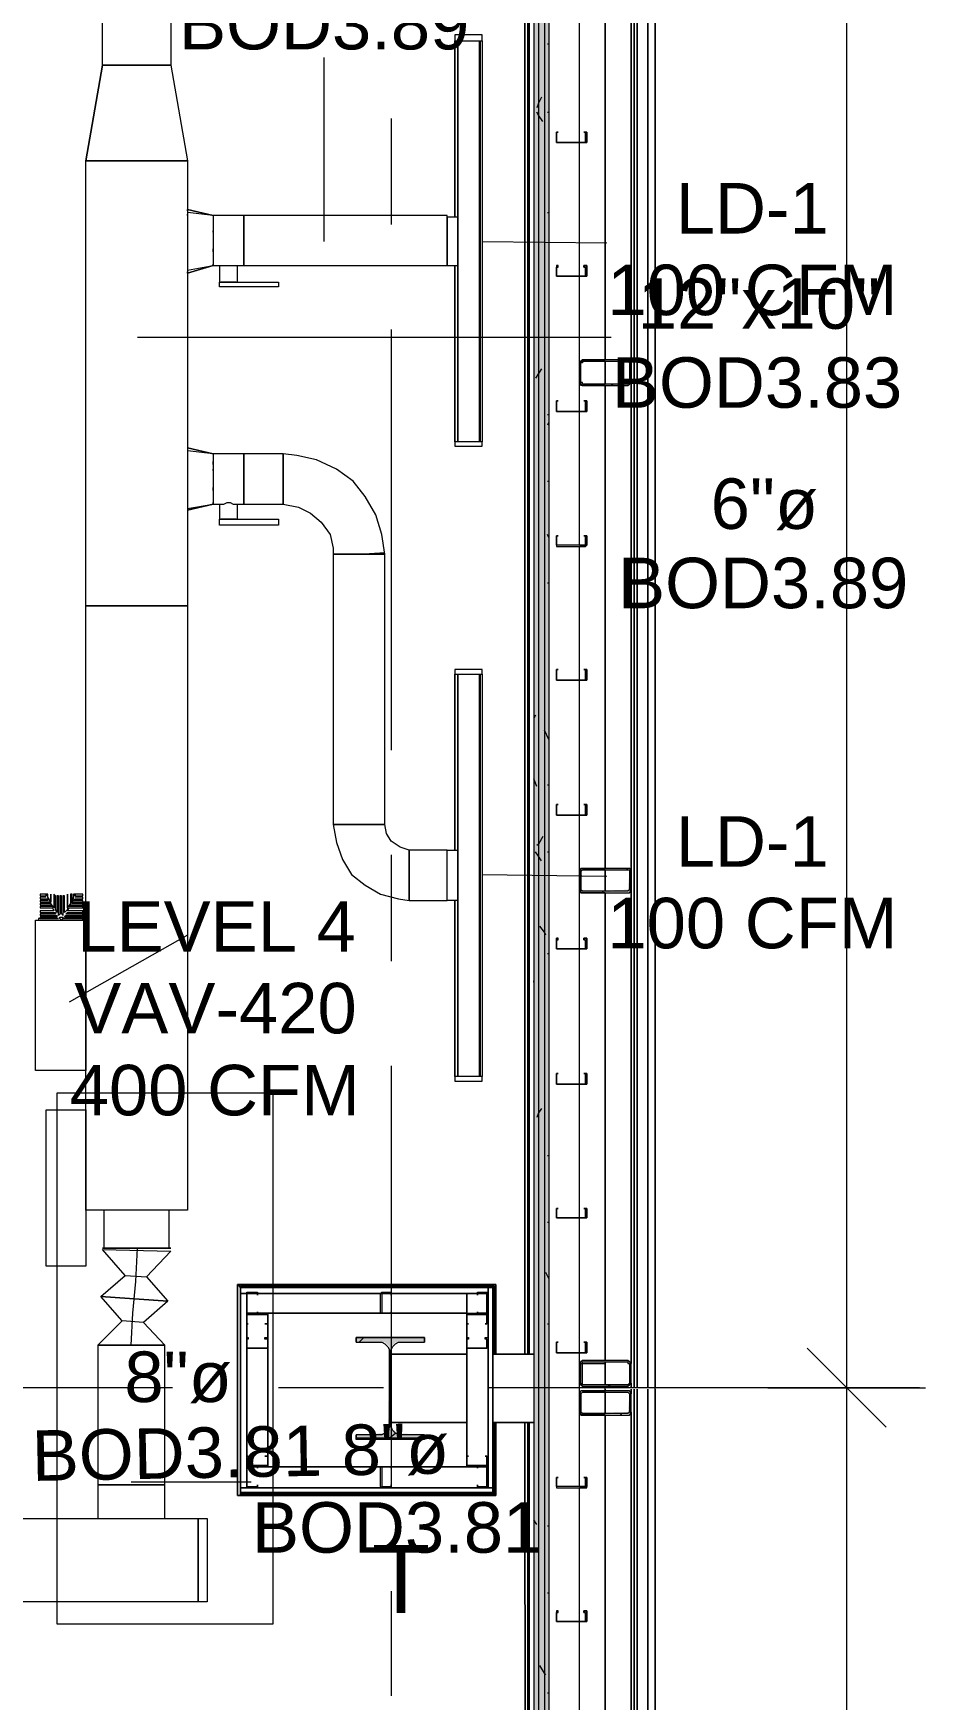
# Model space of a CAD drawing. Header units: metres. Extents: x 98 to 337, y -7 to 53.
# Drawn here: x 157.44 to 160.13, y 15.71 to 20.74 of the extents above; entities that cross this region are included whole.
import ezdxf

# ---------------------------------------------------------------- set-up
doc = ezdxf.new("R2010")
doc.units = ezdxf.units.M
doc.layers.add('HVAC - Ductos', color=5, linetype='Continuous', lineweight=0)
doc.layers.add('PDF_Text', color=7, linetype='Continuous', lineweight=0)
doc.layers.add('PDF_Geometry', color=7, linetype='Continuous', lineweight=0, true_color=0xaaaaaa)
doc.layers.add('PDF_Solid Fills', color=7, linetype='Continuous', lineweight=0, true_color=0xffffff)
doc.styles.add('PDF Helvetica', font='')
doc.styles.get('PDF Helvetica').set_extended_font_data('Helvetica')

msp = doc.modelspace()

# ---------------------------------------------------------------- hatches: boundary and pattern name
at = {"layer": 'PDF_Solid Fills', "lineweight": 0, "transparency": 33554559}
h = msp.add_hatch(color=256, dxfattribs=at)
h.paths.add_polyline_path([(158.9618, 37.1027), (158.9618, 49.2808), (158.9481, 49.2808), (158.9481, 37.1027)])
h.paths.add_polyline_path([(158.9618, 23.8937), (158.9481, 23.8937), (158.9481, 11.601), (158.9618, 11.601)])
h.paths.add_polyline_path([(158.9618, 25.401), (158.9481, 25.401), (158.9481, 23.912), (158.9618, 23.912)])
h.paths.add_polyline_path([(158.9618, 35.5724), (158.9481, 35.5724), (158.9481, 25.4148), (158.9618, 25.4148)])
h.paths.add_polyline_path([(158.9618, 37.089), (158.9481, 37.089), (158.9481, 35.5861), (158.9618, 35.5861)])
h = msp.add_hatch(color=256, dxfattribs=at)
h.paths.add_polyline_path([(158.9618, 37.1027), (158.9801, 37.1027), (158.9801, 49.2946), (158.9618, 49.2946)])
h.paths.add_polyline_path([(158.9618, 25.4148), (158.9801, 25.4148), (158.9801, 35.5724), (158.9618, 35.5724)])
h.paths.add_polyline_path([(158.9618, 23.912), (158.9801, 23.912), (158.9801, 25.401), (158.9618, 25.401)])
h.paths.add_polyline_path([(158.9801, 23.8937), (158.9618, 23.8937), (158.9618, 11.5827), (158.9801, 11.5827)])
h.paths.add_polyline_path([(158.9618, 35.5861), (158.9801, 35.5861), (158.9801, 37.089), (158.9618, 37.089)])
h = msp.add_hatch(color=256, dxfattribs=at)
h.paths.add_polyline_path([(158.9801, 37.1027), (158.9939, 37.1027), (158.9939, 49.3129), (158.9801, 49.3129)])
h.paths.add_polyline_path([(158.9801, 25.4148), (158.9939, 25.4148), (158.9939, 35.5724), (158.9801, 35.5724)])
h.paths.add_polyline_path([(158.9801, 23.912), (158.9939, 23.912), (158.9939, 25.401), (158.9801, 25.401)])
h.paths.add_polyline_path([(158.9939, 23.8937), (158.9801, 23.8937), (158.9801, 11.5689), (158.9939, 11.5689)])
h.paths.add_polyline_path([(158.9801, 35.5861), (158.9939, 35.5861), (158.9939, 37.089), (158.9801, 37.089)])
h = msp.add_hatch(color=256, dxfattribs=at)
h.paths.add_polyline_path([(159.2367, 19.7518), (159.2367, 19.7564), (159.0901, 19.7564)])
h.paths.add_polyline_path([(159.2413, 19.7472), (159.2367, 19.7472), (159.2367, 19.6876)])
h.paths.add_polyline_path([(159.2367, 19.6876), (159.2322, 19.6876), (159.2367, 19.6831)])
h.paths.add_polyline_path([(159.0901, 19.7472), (159.0855, 19.7472), (159.0855, 19.6876)])
h.paths.add_polyline_path([(159.0947, 19.6831), (159.0947, 19.6876), (159.0901, 19.6876)])
h.paths.add_polyline_path([(159.0947, 19.6831), (159.2315, 19.6785), (159.2322, 19.6785), (159.2322, 19.6831)])
for points in [[(159.0855, 18.1574), (159.0901, 18.2169), (159.2367, 18.2169), (159.2322, 18.1574), (159.0947, 18.1528), (159.0947, 18.1574), (159.0901, 18.1574), (159.0901, 18.1482), (159.0907, 18.1482), (159.2367, 18.1528), (159.2413, 18.2215), (159.0855, 18.2215)], [(158.412, 16.792), (158.4991, 16.792), (158.5128, 16.7783), (158.5082, 16.5308), (158.4991, 16.5217), (158.4899, 16.5171), (158.412, 16.5125), (158.412, 16.5034), (158.6182, 16.5034), (158.6182, 16.5126), (158.5403, 16.5171), (158.5311, 16.5217), (158.5265, 16.5263), (158.5219, 16.5263), (158.5219, 16.5354), (158.5174, 16.5354), (158.5174, 16.7737), (158.5219, 16.7829), (158.5311, 16.792), (158.6182, 16.792), (158.6182, 16.8057), (158.412, 16.8057)]]:
    msp.add_hatch(color=256, dxfattribs=at).paths.add_polyline_path(points)
h = msp.add_hatch(color=256, dxfattribs=at)
h.paths.add_polyline_path([(159.0855, 16.6683), (159.0901, 16.7279), (159.0947, 16.7325), (159.2322, 16.7325), (159.2367, 16.7279), (159.2367, 16.6683), (159.2413, 16.7325), (159.2367, 16.7371), (159.0901, 16.7371), (159.0855, 16.7325)])
h.paths.add_polyline_path([(159.2367, 16.6683), (159.2322, 16.6683), (159.2367, 16.6637)])
h.paths.add_polyline_path([(159.0947, 16.6637), (159.0947, 16.6683), (159.0901, 16.6683)])
h.paths.add_polyline_path([(159.0947, 16.6637), (159.2308, 16.6592), (159.2322, 16.6592), (159.2322, 16.6637)])
h = msp.add_hatch(color=256, dxfattribs=at)
h.paths.add_polyline_path([(159.0901, 16.6454), (159.2413, 16.6409), (159.2413, 16.6454)])
h.paths.add_polyline_path([(159.0901, 16.5813), (159.0901, 16.5721), (159.0907, 16.5721), (159.2367, 16.5767), (159.2413, 16.6363), (159.2367, 16.6363), (159.2322, 16.5813), (159.0947, 16.5767), (159.0947, 16.5813)])
h.paths.add_polyline_path([(159.0901, 16.6363), (159.0855, 16.6363), (159.0855, 16.5813)])

# ---------------------------------------------------------------- linework, layer by layer
at = {"layer": 'HVAC - Ductos', "lineweight": 0}
for points in [[(157.6469, 20.6452), (157.6469, 24.7688), (157.8531, 24.7688), (157.8531, 20.6452)], [(158.7923, 20.7369), (158.7098, 20.7369), (158.7098, 20.7186), (158.7923, 20.7186)], [(158.719, 19.509), (158.719, 20.7186), (158.719, 19.509), (158.719, 20.7186), (158.7831, 20.7186), (158.7831, 19.509)], [(157.9035, 20.3566), (157.9035, 19.0141), (157.5964, 19.0141), (157.5964, 20.3566)], [(157.9035, 20.21), (157.9813, 20.1916), (157.9035, 20.21), (157.9035, 20.2054)], [(157.9813, 20.1413), (157.9813, 20.1458)], [(157.9813, 20.0817), (157.9813, 20.0863), (157.9813, 20.0909), (157.9813, 20.0863)], [(158.073, 19.4723), (158.073, 19.4677), (158.073, 19.4631), (158.073, 19.4494), (158.073, 19.4357), (158.073, 19.4173), (158.073, 19.3945), (158.073, 19.3761), (158.073, 19.3578), (158.073, 19.3441), (158.073, 19.3303), (158.073, 19.3211), (158.1921, 19.3211), (158.1921, 19.3303), (158.1921, 19.3441), (158.1921, 19.3578), (158.1921, 19.3761), (158.1921, 19.3945), (158.1921, 19.4173), (158.1921, 19.4357), (158.1921, 19.4494), (158.1921, 19.4631), (158.1921, 19.4677), (158.1921, 19.4723)], [(158.7923, 19.4953), (158.7923, 19.509), (158.7098, 19.509), (158.7098, 19.4953)], [(157.9813, 19.4403), (157.9813, 19.4494)], [(157.9813, 19.4219), (157.9813, 19.4265)], [(157.9813, 19.3624), (157.9813, 19.3669), (157.9813, 19.3715), (157.9813, 19.3669)], [(158.4991, 19.17), (158.4945, 19.17), (158.4853, 19.17), (158.4761, 19.17), (158.4579, 19.17), (158.4395, 19.17), (158.4211, 19.17), (158.4029, 19.17), (158.3845, 19.17), (158.3662, 19.17), (158.357, 19.17), (158.3479, 19.17), (158.3433, 19.17), (158.3433, 18.3544), (158.3479, 18.3544), (158.357, 18.3544), (158.3662, 18.3544), (158.3845, 18.3544), (158.4029, 18.3544), (158.4211, 18.3544), (158.4395, 18.3544), (158.4579, 18.3544), (158.4761, 18.3544), (158.4853, 18.3544), (158.4945, 18.3544), (158.4991, 18.3544)], [(157.9035, 19.0141), (157.9035, 17.1907), (157.5964, 17.1907), (157.5964, 19.0141)], [(158.7923, 18.8217), (158.7098, 18.8217), (158.7098, 18.808), (158.7923, 18.808)], [(158.719, 17.5938), (158.719, 18.808), (158.719, 17.5938), (158.719, 18.808), (158.7831, 18.808), (158.7831, 17.5938)], [(158.719, 18.1253), (158.6869, 18.1253), (158.6869, 18.1299), (158.6869, 18.1391), (158.6869, 18.1482), (158.6869, 18.1665), (158.6869, 18.1802), (158.6869, 18.2032), (158.6869, 18.2215), (158.6869, 18.2399), (158.6869, 18.2536), (158.6869, 18.2673), (158.6869, 18.2719), (158.6869, 18.2765), (158.5724, 18.2765), (158.5724, 18.2673), (158.5724, 18.2536), (158.5724, 18.2399), (158.5724, 18.2215), (158.5724, 18.2032), (158.5724, 18.1802), (158.5724, 18.162), (158.5724, 18.1482), (158.5724, 18.1345), (158.5724, 18.1299), (158.5724, 18.1253), (158.5724, 18.1299), (158.5724, 18.1345), (158.5724, 18.1482), (158.5724, 18.162), (158.5724, 18.1802), (158.5724, 18.2032), (158.5724, 18.2215), (158.5724, 18.2399), (158.5724, 18.2536), (158.5724, 18.2673), (158.5724, 18.2765), (158.5449, 18.2857), (158.5174, 18.304), (158.5037, 18.3269), (158.4991, 18.3544), (158.4945, 18.3544), (158.4853, 18.3544), (158.4761, 18.3544), (158.4579, 18.3544), (158.4395, 18.3544), (158.4211, 18.3544), (158.4029, 18.3544), (158.3845, 18.3544), (158.3662, 18.3544), (158.357, 18.3544), (158.3479, 18.3544), (158.3433, 18.3544), (158.3525, 18.2994), (158.3708, 18.249), (158.3983, 18.2032), (158.4395, 18.1711), (158.4853, 18.1436), (158.5403, 18.1299), (158.5724, 18.1253), (158.6869, 18.1253), (158.6869, 18.1299), (158.6869, 18.1345), (158.6869, 18.1482), (158.6869, 18.162), (158.6869, 18.1802), (158.6869, 18.2032), (158.6869, 18.2215), (158.6869, 18.2399), (158.6869, 18.2536), (158.6869, 18.2673), (158.6869, 18.2765), (158.719, 18.2765), (158.719, 18.2719), (158.719, 18.2673), (158.719, 18.2536), (158.719, 18.2399), (158.719, 18.2215), (158.719, 18.2032), (158.719, 18.1802), (158.719, 18.1665), (158.719, 18.1482), (158.719, 18.1391), (158.719, 18.1299)], [(157.5964, 17.6122), (157.4453, 17.6122), (157.4453, 18.0658), (157.5964, 18.0658)], [(158.7923, 17.5801), (158.7923, 17.5938), (158.7098, 17.5938), (158.7098, 17.5801)], [(157.5964, 17.0211), (157.4774, 17.0211), (157.4774, 17.493), (157.5964, 17.493)], [(157.6514, 17.0761), (157.656, 17.0761), (157.6744, 17.0761), (157.7018, 17.0761), (157.7339, 17.0761), (157.766, 17.0761), (157.7981, 17.0761), (157.8255, 17.0761), (157.8439, 17.0761), (157.8485, 17.0761), (157.8485, 17.1907), (157.8347, 17.1907), (157.821, 17.1907), (157.7981, 17.1907), (157.7751, 17.1907), (157.7523, 17.1907), (157.7248, 17.1907), (157.7018, 17.1907), (157.679, 17.1907), (157.6652, 17.1907), (157.6514, 17.1907), (157.6514, 17.0761), (157.6469, 17.0761), (157.656, 17.0761), (157.6744, 17.0761), (157.6972, 17.0761), (157.7339, 17.0761), (157.766, 17.0761), (157.8027, 17.0761), (157.8301, 17.0761), (157.8439, 17.0761), (157.8531, 17.0761), (157.8485, 17.0761), (157.8439, 17.0761), (157.8255, 17.0761), (157.7981, 17.0761), (157.766, 17.0761), (157.7339, 17.0761), (157.7018, 17.0761), (157.6744, 17.0761), (157.656, 17.0761)], [(157.8485, 17.0761), (157.8347, 17.0761), (157.821, 17.0761), (157.7981, 17.0761), (157.7751, 17.0761), (157.7523, 17.0761), (157.7248, 17.0761), (157.7018, 17.0761), (157.679, 17.0761), (157.6652, 17.0761), (157.6514, 17.0761), (157.6652, 17.0761), (157.679, 17.0761), (157.7018, 17.0761), (157.7248, 17.0761), (157.7523, 17.0761), (157.7751, 17.0761), (157.7981, 17.0761), (157.821, 17.0761), (157.8347, 17.0761)], [(157.6331, 16.7829), (157.6377, 16.7829), (157.6469, 16.7829), (157.6652, 16.7829), (157.6835, 16.7829), (157.7064, 16.7829), (157.7339, 16.7829), (157.7614, 16.7829), (157.7843, 16.7829), (157.8072, 16.7829), (157.821, 16.7829), (157.8347, 16.7829), (157.821, 16.7829), (157.8072, 16.7829), (157.7843, 16.7829), (157.7614, 16.7829), (157.7339, 16.7829), (157.7064, 16.7829), (157.6835, 16.7829), (157.6652, 16.7829), (157.6469, 16.7829), (157.6377, 16.7829)], [(157.7339, 16.3614), (157.7064, 16.3614), (157.6835, 16.3614), (157.6652, 16.3614), (157.6469, 16.3614), (157.6377, 16.3614), (157.6331, 16.3614), (157.6331, 16.2605), (157.6377, 16.2605), (157.6469, 16.2605), (157.6652, 16.2605), (157.6835, 16.2605), (157.7064, 16.2605), (157.7339, 16.2605), (157.7614, 16.2605), (157.7843, 16.2605), (157.8072, 16.2605), (157.821, 16.2605), (157.8347, 16.2605), (157.8347, 16.3614), (157.821, 16.3614), (157.8072, 16.3614), (157.7843, 16.3614), (157.7614, 16.3614)], [(154.6917, 16.2605), (157.9355, 16.2605), (157.9355, 16.0086), (154.6917, 16.0086)], [(157.9355, 16.0086), (157.9355, 16.2605), (157.963, 16.2605), (157.963, 16.0086)]]:
    msp.add_lwpolyline(points, close=True, dxfattribs=at)
for points in [[(158.7098, 20.7186), (158.7098, 20.1871), (158.7098, 20.7186), (158.7282, 20.7186), (158.7328, 20.7186), (158.7373, 20.7186)], [(158.7236, 20.7186), (158.7282, 20.7186), (158.7328, 20.7186)], [(158.7602, 20.7186), (158.7694, 20.7186), (158.7877, 20.7186), (158.7923, 20.7186), (158.7923, 19.509), (158.7877, 19.509), (158.7694, 19.509), (158.7602, 19.509)], [(158.7648, 20.7186), (158.7694, 20.7186), (158.774, 20.7186)], [(158.7877, 19.509), (158.7877, 20.7186)], [(157.6469, 20.6452), (157.5964, 20.3566), (157.6469, 20.6452)], [(157.6469, 20.6452), (157.8531, 20.6452)], [(157.8531, 20.6452), (157.9035, 20.3566)], [(157.8531, 20.6452), (157.9035, 20.3566)], [(157.9035, 20.3566), (157.5964, 20.3566)], [(157.9813, 20.1916), (157.9035, 20.2008), (157.9035, 20.1871), (157.9035, 20.1688), (157.9035, 20.1642), (157.9035, 20.1596), (157.9035, 20.1504), (157.9035, 20.1367), (157.9035, 20.1321)], [(157.9035, 20.1916), (157.9035, 20.1962)], [(158.0546, 19.9901), (158.0546, 20.0405), (158.073, 20.0405), (158.073, 20.0496), (158.073, 20.0588), (158.073, 20.0771), (158.073, 20.0954), (158.073, 20.1137), (158.073, 20.1321), (158.073, 20.1504), (158.073, 20.1688), (158.073, 20.1825), (158.073, 20.1871), (158.073, 20.1916), (158.073, 20.1871), (158.073, 20.1825), (158.073, 20.1688), (158.073, 20.1504), (158.073, 20.1321), (158.073, 20.1137), (158.073, 20.0954), (158.073, 20.0771), (158.073, 20.0588), (158.073, 20.0496), (158.073, 20.0405), (158.6869, 20.0405), (158.719, 20.0405), (158.719, 20.0496), (158.719, 20.0634), (158.719, 20.0771), (158.719, 20.0954), (158.719, 20.1137), (158.719, 20.1321), (158.719, 20.1504), (158.719, 20.1688), (158.719, 20.1779), (158.719, 20.1871), (158.6869, 20.1871), (158.6869, 20.1779), (158.6869, 20.1688), (158.6869, 20.1504), (158.6869, 20.1321), (158.6869, 20.1137), (158.6869, 20.0954), (158.6869, 20.0771), (158.6869, 20.0634), (158.6869, 20.0496), (158.6869, 20.0405), (158.6869, 20.0496), (158.6869, 20.0588), (158.6869, 20.0771), (158.6869, 20.0954), (158.6869, 20.1137), (158.6869, 20.1321), (158.6869, 20.1504), (158.6869, 20.1688), (158.6869, 20.1825), (158.6869, 20.1871), (158.6869, 20.1916), (158.073, 20.1916), (157.9813, 20.1916), (157.9813, 20.1871), (157.9813, 20.1825), (157.9813, 20.1688), (157.9813, 20.1504), (157.9813, 20.1321), (157.9813, 20.1137), (157.9813, 20.0954), (157.9813, 20.0771), (157.9813, 20.0588), (157.9813, 20.0496), (157.9813, 20.0451), (157.9813, 20.0405), (157.9813, 20.0451), (157.9813, 20.0405)], [(158.6869, 20.1871), (158.6869, 20.1916)], [(157.9035, 20.1275), (157.9035, 20.1046), (157.9035, 20.1), (157.9035, 20.0954), (157.9035, 20.0817), (157.9035, 20.0725), (157.9035, 20.0679)], [(157.9035, 20.0634), (157.9035, 20.0588), (157.9035, 20.0451)], [(157.9035, 20.0267), (157.9813, 20.0405), (157.9997, 20.0405), (157.9997, 19.9901), (158.1784, 19.9901), (158.1784, 19.9763), (157.9997, 19.9763), (157.9997, 19.9901)], [(157.9035, 20.0405), (157.9035, 20.0313), (157.9035, 20.0267), (157.9035, 20.0221), (157.9035, 20.0175), (157.9035, 20.0221)], [(157.9035, 20.0175), (157.9813, 20.0405), (157.9035, 20.0175)], [(157.9997, 20.0405), (158.0042, 20.0405), (158.0088, 20.0405), (158.0134, 20.0405), (158.0226, 20.0405), (158.0317, 20.0405), (158.0409, 20.0405), (158.0455, 20.0405), (158.0501, 20.0405), (158.0546, 20.0405)], [(158.7373, 19.509), (158.7328, 19.509), (158.7282, 19.509), (158.7098, 19.509), (158.7098, 20.0405), (158.7098, 19.509)], [(158.0501, 19.9901), (158.0455, 19.9901), (158.0409, 19.9901), (158.0317, 19.9901), (158.0272, 19.9901), (158.0226, 19.9901), (158.0134, 19.9901), (158.0088, 19.9901), (158.0042, 19.9901)], [(157.9035, 19.4907), (157.9813, 19.4723), (157.9035, 19.4907), (157.9035, 19.4861)], [(157.9813, 19.4723), (157.9035, 19.4815), (157.9035, 19.4723)], [(157.9035, 19.4677), (157.9035, 19.4494), (157.9035, 19.4449), (157.9035, 19.4403), (157.9035, 19.4311), (157.9035, 19.4173), (157.9035, 19.4127), (157.9035, 19.4082), (157.9035, 19.3853), (157.9035, 19.3807), (157.9035, 19.3761), (157.9035, 19.3624), (157.9035, 19.3532), (157.9035, 19.3486)], [(158.0546, 19.2753), (158.0546, 19.3211), (158.073, 19.3211), (158.073, 19.3303), (158.073, 19.3441), (158.073, 19.3578), (158.073, 19.3761), (158.073, 19.3945), (158.073, 19.4173), (158.073, 19.4357), (158.073, 19.4494), (158.073, 19.4631), (158.073, 19.4677), (158.073, 19.4723), (157.9813, 19.4723), (157.9813, 19.4677), (157.9813, 19.4631), (157.9813, 19.4494), (157.9813, 19.4357), (157.9813, 19.4173), (157.9813, 19.3945), (157.9813, 19.3761), (157.9813, 19.3578), (157.9813, 19.3441), (157.9813, 19.3303), (157.9813, 19.3257), (157.9813, 19.3211), (157.9813, 19.3257), (157.9813, 19.3211)], [(158.4211, 19.17), (158.4395, 19.17), (158.4579, 19.17), (158.4761, 19.17), (158.4853, 19.17), (158.4945, 19.17), (158.4991, 19.17), (158.4899, 19.2295), (158.4716, 19.289), (158.4395, 19.3441), (158.4029, 19.3899), (158.3525, 19.4265), (158.2929, 19.454), (158.2333, 19.4677), (158.1921, 19.4723), (158.1921, 19.4677), (158.1921, 19.4631), (158.1921, 19.4494), (158.1921, 19.4357), (158.1921, 19.4173), (158.1921, 19.3945), (158.1921, 19.3761), (158.1921, 19.3578), (158.1921, 19.3441), (158.1921, 19.3303), (158.1921, 19.3211), (158.2379, 19.312), (158.2746, 19.2936), (158.3066, 19.2662), (158.3341, 19.2295), (158.3433, 19.1882), (158.3433, 19.17), (158.3479, 19.17), (158.357, 19.17), (158.3662, 19.17), (158.3845, 19.17), (158.4029, 19.17), (158.4211, 19.17), (158.4983, 19.1749)], [(158.7328, 19.509), (158.7282, 19.509), (158.7236, 19.509)], [(158.774, 19.509), (158.7694, 19.509), (158.7648, 19.509)], [(157.9035, 19.3441), (157.9035, 19.3257)], [(157.9035, 19.3074), (157.9813, 19.3211), (157.9997, 19.3211), (157.9997, 19.2753), (158.1784, 19.2753), (158.1784, 19.257), (157.9997, 19.257), (157.9997, 19.2753)], [(157.9035, 19.3211), (157.9035, 19.312), (157.9035, 19.3074), (157.9035, 19.3028)], [(157.9035, 19.3028), (157.9813, 19.3211), (157.9035, 19.3028)], [(157.9997, 19.3211), (158.0042, 19.3211), (158.0088, 19.3211), (158.0134, 19.3211), (158.0226, 19.3257), (158.0317, 19.3257), (158.0409, 19.3211), (158.0455, 19.3211), (158.0501, 19.3211), (158.0546, 19.3211)], [(158.0501, 19.2753), (158.0455, 19.2753), (158.0409, 19.2753), (158.0317, 19.2753), (158.0272, 19.2753), (158.0226, 19.2753), (158.0134, 19.2753), (158.0088, 19.2753), (158.0042, 19.2753)], [(158.7098, 18.808), (158.7098, 18.2765), (158.7098, 18.808), (158.7282, 18.808), (158.7328, 18.808), (158.7373, 18.808)], [(158.7236, 18.808), (158.7282, 18.808), (158.7328, 18.808)], [(158.7602, 18.808), (158.7694, 18.808), (158.7877, 18.808), (158.7923, 18.808), (158.7923, 17.5938), (158.7877, 17.5938), (158.7694, 17.5938), (158.7602, 17.5938)], [(158.7648, 18.808), (158.7694, 18.808), (158.774, 18.808)], [(158.7877, 17.5938), (158.7877, 18.808)], [(158.7373, 17.5938), (158.7328, 17.5938), (158.7282, 17.5938), (158.7098, 17.5938), (158.7098, 18.1253), (158.7098, 17.5938)], [(158.7328, 17.5938), (158.7282, 17.5938), (158.7236, 17.5938)], [(158.774, 17.5938), (158.7694, 17.5938), (158.7648, 17.5938)], [(157.7156, 16.9936), (157.6469, 17.0715), (157.8531, 17.0669), (157.7797, 16.989), (157.8439, 16.9158), (157.6423, 16.9295), (157.7156, 16.9936), (157.7797, 16.989)], [(157.6469, 17.0761), (157.656, 17.0761), (157.6744, 17.0761), (157.6972, 17.0761), (157.7339, 17.0761), (157.766, 17.0761), (157.8027, 17.0761), (157.8301, 17.0761), (157.8439, 17.0761), (157.8531, 17.0761)], [(157.7339, 16.7829), (157.7385, 16.8791), (157.7477, 16.9753), (157.7523, 17.0761)], [(157.7064, 16.8562), (157.6423, 16.9295), (157.8439, 16.9158), (157.7706, 16.8516), (157.7064, 16.8562), (157.6331, 16.7829), (157.6331, 16.3614), (157.6377, 16.3614), (157.6469, 16.3614), (157.6652, 16.3614), (157.6835, 16.3614), (157.7064, 16.3614), (157.7339, 16.3614), (157.7614, 16.3614), (157.7843, 16.3614), (157.8072, 16.3614), (157.821, 16.3614), (157.8347, 16.3614), (157.8347, 16.7829), (157.6331, 16.7829), (157.8347, 16.7829), (157.7706, 16.8516)]]:
    msp.add_lwpolyline(points, dxfattribs=at)
at = {"layer": 'PDF_Geometry', "color": 7, "lineweight": 0}
for points in [[(159.8919, 11.8163), (159.8919, 16.6546), (159.8919, 25.85), (159.8919, 35.0455), (159.8919, 44.241), (159.8919, 49.0793)], [(158.3158, 20.1137), (158.3158, 20.6681)], [(158.7923, 20.1137), (159.168, 20.1091)], [(157.7523, 19.8251), (159.1817, 19.8251)], [(158.7923, 18.2032), (159.168, 18.1986)], [(157.5873, 18.0658), (157.5873, 18.0703), (157.5278, 18.0703), (157.5873, 18.0703), (157.5873, 18.0749), (157.5323, 18.0749), (157.5369, 18.0795), (157.5873, 18.0795), (157.5873, 18.084), (157.5369, 18.084), (157.5415, 18.0886), (157.5873, 18.0886), (157.5873, 18.0932), (157.5415, 18.0932), (157.5461, 18.1024), (157.5873, 18.1024), (157.5873, 18.107), (157.5461, 18.107), (157.5506, 18.1116), (157.5873, 18.1116), (157.5873, 18.1162), (157.5552, 18.1162), (157.5552, 18.1207), (157.5873, 18.1207), (157.5873, 18.1253), (157.5598, 18.1253), (157.5644, 18.1299), (157.5873, 18.1299), (157.5873, 18.1345), (157.5644, 18.1345), (157.569, 18.1391), (157.5873, 18.1391), (157.5873, 18.1436), (157.5644, 18.1436), (157.5644, 18.1391), (157.5644, 18.1436), (157.5598, 18.1436), (157.5598, 18.1345), (157.5552, 18.1207), (157.5552, 18.1436), (157.5506, 18.1436), (157.5506, 18.1162), (157.5415, 18.1024), (157.5415, 18.1436), (157.5415, 18.1391), (157.5415, 18.0978), (157.5323, 18.0886), (157.5323, 18.1391), (157.5278, 18.1391), (157.5278, 18.0795), (157.5278, 18.084), (157.5232, 18.084), (157.5232, 18.1391), (157.5186, 18.1391), (157.5186, 18.084), (157.514, 18.0795), (157.514, 18.1391), (157.5094, 18.1391), (157.5094, 18.0886), (157.5048, 18.0978), (157.5048, 18.1391), (157.5002, 18.1436), (157.5002, 18.1024), (157.4911, 18.1162), (157.4911, 18.1436), (157.4911, 18.1207), (157.4819, 18.1345), (157.4819, 18.1436), (157.4774, 18.1436), (157.4774, 18.1391), (157.4774, 18.1436), (157.459, 18.1436), (157.459, 18.1391), (157.4728, 18.1391), (157.4774, 18.1345), (157.459, 18.1345), (157.459, 18.1299), (157.4819, 18.1299), (157.4819, 18.1253), (157.459, 18.1253), (157.459, 18.1207), (157.4865, 18.1207), (157.4911, 18.1162), (157.459, 18.1162), (157.459, 18.1116), (157.4911, 18.1116), (157.4957, 18.107), (157.459, 18.107), (157.459, 18.1024), (157.4957, 18.1024), (157.5002, 18.0932), (157.459, 18.0932), (157.459, 18.0886), (157.5048, 18.0886), (157.5048, 18.084), (157.459, 18.084), (157.459, 18.0795), (157.5094, 18.0795), (157.5094, 18.0749), (157.459, 18.0749), (157.459, 18.0703), (157.514, 18.0703), (157.4544, 18.0703), (157.4544, 18.0658)], [(157.9035, 18.02), (157.5461, 17.8183)], [(159.7728, 16.7737), (159.8919, 16.6546), (160.011, 16.5354)], [(159.6537, 16.6546), (159.8919, 16.6546), (160.1301, 16.6546)], [(157.7339, 16.3705), (158.0959, 16.3705)]]:
    msp.add_lwpolyline(points, dxfattribs=at)
at = {"layer": 'PDF_Geometry', "lineweight": 0}
for points in [[(145.6291, 35.5724), (158.9481, 35.5724), (158.9481, 25.4148), (157.3124, 25.4148), (157.3124, 25.401), (158.9481, 25.401), (158.9481, 23.912), (157.9447, 23.912), (157.9447, 23.8937), (158.9481, 23.8937), (158.9481, 11.6009), (105.9562, 11.6009)], [(158.9618, 23.8937), (158.9618, 11.6009), (158.9618, 11.5826), (105.9562, 11.5826)], [(158.9939, 23.8937), (158.9939, 11.6009), (158.9939, 11.5689), (158.9939, 11.5506), (158.6686, 11.5506), (158.2654, 11.5506), (157.8577, 11.5506), (157.4544, 11.5506)], [(158.9801, 23.8937), (158.9801, 11.6009), (158.9801, 11.5826), (158.9801, 11.5735), (158.9801, 11.5689), (158.6686, 11.5689), (158.2654, 11.5689), (157.8577, 11.5689), (157.4544, 11.5689)], [(159.0855, 19.1974), (159.0855, 19.6006), (159.0855, 20.0084), (159.0855, 20.4116), (159.0855, 20.8194), (159.0855, 21.2225), (159.0855, 21.6303), (159.0855, 22.0335)], [(159.2413, 19.7472), (159.2413, 21.1859), (159.2413, 19.7198), (159.2413, 18.1848), (159.2413, 16.7279), (159.2413, 18.1574)], [(158.5174, 20.4849), (158.5174, 20.1642)], [(158.5174, 19.848), (158.5174, 18.5789)], [(159.1634, 19.6785), (159.0947, 19.6785), (159.0901, 19.6785), (159.0901, 19.6831), (159.0855, 19.6876), (159.0855, 19.7472)], [(159.1634, 19.7518), (159.0947, 19.7518), (159.0947, 19.7472), (159.0901, 19.7472)], [(159.2367, 19.738), (159.2413, 19.7426)], [(159.3146, 19.6785), (159.3146, 19.7564)], [(159.3146, 16.65), (159.3146, 15.1197), (159.3146, 16.65), (159.3146, 18.1848), (159.3146, 19.7198), (159.3146, 18.1848), (159.3146, 16.6546)], [(159.1817, 19.6785), (159.1863, 19.6831)], [(159.2413, 18.2169), (159.2413, 19.6876)], [(159.0855, 19.1974), (159.1039, 19.1974), (159.1039, 19.2249), (159.0993, 19.2249), (159.1084, 19.2249), (159.1084, 19.1974), (159.1039, 19.1928), (159.0855, 19.1928)], [(159.0855, 16.3568), (159.0855, 16.76), (159.0855, 17.1677), (159.0855, 17.5709), (159.0855, 17.9787), (159.0855, 18.3819), (159.0855, 18.7897), (159.0855, 19.1928)], [(158.5174, 18.2627), (158.5174, 17.942)], [(159.1634, 18.1482), (159.0947, 18.1482), (159.0901, 18.1482), (159.0901, 18.1528), (159.0855, 18.1528), (159.0855, 18.2124)], [(159.1634, 18.2169), (159.0947, 18.2169), (159.0901, 18.2124), (159.0901, 18.1528)], [(159.2276, 18.2169), (159.2322, 18.2215)], [(159.3146, 18.1482), (159.3146, 18.2215)], [(159.1542, 18.1482), (159.1588, 18.1528)], [(158.5174, 17.6259), (158.5174, 16.3568)], [(158.0638, 16.957), (158.0638, 16.3384), (158.0638, 16.957)], [(158.8244, 16.957), (158.0638, 16.957), (158.8244, 16.957)], [(158.8244, 16.3384), (158.8244, 16.957), (158.8244, 16.3384)], [(158.412, 16.792), (158.412, 16.8057), (158.6182, 16.8057), (158.6182, 16.792)], [(158.4211, 16.792), (158.4349, 16.8057)], [(158.5128, 16.5354), (158.5128, 16.7691)], [(158.5174, 16.7691), (158.5174, 16.7554)], [(158.7465, 16.7554), (158.5174, 16.7554), (158.7465, 16.7554)], [(159.0855, 16.6683), (159.0855, 16.7233)], [(159.1634, 16.6637), (159.0993, 16.6637), (159.0947, 16.6637), (159.0947, 16.6683), (159.0947, 16.7233), (159.0947, 16.7279), (159.0993, 16.7279), (159.1634, 16.7279)], [(159.2367, 16.7187), (159.2413, 16.7233)], [(157.8577, 16.6546), (156.5884, 16.6546)], [(158.4945, 16.6546), (158.1784, 16.6546)], [(159.6353, 16.6546), (158.8106, 16.6546)], [(159.1588, 16.6409), (159.1634, 16.6454), (159.0947, 16.6454), (159.0901, 16.6454)], [(159.0947, 16.6591), (159.0993, 16.6591), (159.1634, 16.6591)], [(159.1634, 16.65), (159.1634, 16.6454), (159.1634, 16.65), (159.1634, 16.6591), (159.1634, 16.6546)], [(159.1726, 16.6591), (159.1772, 16.6637)], [(159.3146, 16.6133), (159.3146, 16.6913)], [(160.1118, 16.6546), (159.6353, 16.6546)], [(159.1634, 16.6409), (159.0947, 16.6409), (159.0901, 16.6363), (159.0901, 16.5813), (159.0947, 16.5767)], [(159.2367, 16.5996), (159.2413, 16.6042)], [(158.5174, 16.5492), (158.7465, 16.5492), (158.5174, 16.5492), (158.5174, 16.5354)], [(159.1634, 16.5721), (159.0947, 16.5721), (159.0901, 16.5721), (159.0947, 16.5767), (159.1634, 16.5767)], [(159.2092, 16.5721), (159.2138, 16.5767)], [(159.2413, 11.3352), (159.2413, 12.0546), (159.2413, 13.5848), (159.2413, 15.1197), (159.2413, 16.5813), (159.2413, 15.1472)], [(158.6182, 16.5125), (158.6182, 16.4988), (158.412, 16.4988), (158.412, 16.5125)], [(158.5128, 16.5034), (158.5311, 16.5171)], [(159.0855, 16.3568), (159.1039, 16.3568), (159.1039, 16.3842), (159.0993, 16.3842), (159.1084, 16.3842), (159.1084, 16.3568), (159.1039, 16.3522), (159.0855, 16.3522)], [(159.0855, 14.3271), (159.0855, 14.7302), (159.0855, 15.138), (159.0855, 15.5413), (159.0855, 15.949), (159.0855, 16.3522)], [(158.0638, 16.3384), (158.8244, 16.3384), (158.0638, 16.3384)], [(158.5174, 16.0407), (158.5174, 15.7245)]]:
    msp.add_lwpolyline(points, dxfattribs=at)
for points in [[(159.3146, 21.25), (159.3146, 22.7849), (159.3146, 24.3152), (159.3146, 22.7849), (159.3146, 21.25), (159.3146, 19.7198)], [(158.9206, 23.8937), (158.9206, 16.7554)], [(158.9206, 23.8937), (158.9206, 16.7554)], [(158.9343, 16.7554), (158.9343, 23.8937), (158.9343, 16.7554), (158.9343, 23.8937), (158.9343, 16.7554), (158.9343, 23.8937), (158.9343, 16.7554), (158.9297, 23.8937), (158.9297, 16.7554), (158.9297, 23.8937), (158.9297, 16.7554), (158.9297, 23.8937)], [(159.2504, 21.25), (159.2504, 19.7198)], [(159.2596, 21.25), (159.2596, 19.7198)], [(159.2917, 21.25), (159.2917, 19.7198)], [(159.1634, 19.7564), (159.1634, 21.1767)], [(159.0168, 20.4437), (159.0168, 20.4162), (159.0168, 20.4116), (159.1039, 20.4116), (159.1084, 20.4116), (159.1084, 20.4162), (159.1084, 20.4437), (159.0993, 20.4437), (159.1039, 20.4437), (159.1039, 20.4162), (159.1039, 20.4116), (159.0168, 20.4116), (159.0168, 20.4162), (159.0168, 20.4437), (159.0214, 20.4437)], [(159.1039, 20.4116), (159.1039, 20.4162), (159.1039, 20.4437), (159.0993, 20.4437), (159.1084, 20.4437), (159.1084, 20.4162), (159.1084, 20.4116), (159.1039, 20.4116), (159.0855, 20.4116)], [(159.0168, 20.0405), (159.0168, 20.0084), (159.1039, 20.0084), (159.1084, 20.0084), (159.1084, 20.0405), (159.0993, 20.0405), (159.0993, 20.0359), (159.1039, 20.0359), (159.1039, 20.0084), (159.0168, 20.0084), (159.0168, 20.0359), (159.0214, 20.0359), (159.0214, 20.0405)], [(159.1039, 20.0084), (159.1039, 20.0359), (159.0993, 20.0359), (159.0993, 20.0405), (159.1084, 20.0405), (159.1084, 20.0084), (159.1039, 20.0084), (159.0855, 20.0084)], [(159.0947, 19.7564), (159.0901, 19.7518), (159.0855, 19.7472), (159.0855, 19.6876), (159.0901, 19.6831), (159.0947, 19.6785), (159.2322, 19.6785), (159.2367, 19.6831), (159.2413, 19.6876), (159.2413, 19.7472), (159.2367, 19.7518), (159.2322, 19.7564)], [(159.0901, 19.6876), (159.0901, 19.7472), (159.0947, 19.7518), (159.2322, 19.7518), (159.2367, 19.7472), (159.2367, 19.6876), (159.2322, 19.6876), (159.2322, 19.6831), (159.0947, 19.6831), (159.0947, 19.6876)], [(159.1634, 19.7198), (159.1634, 19.6831), (159.1634, 19.7198), (159.1634, 19.7518)], [(159.2504, 19.7198), (159.2504, 18.1848)], [(159.2596, 19.7198), (159.2596, 18.1848)], [(159.2917, 19.7198), (159.2917, 18.1848)], [(159.1634, 19.6785), (159.1634, 18.2215)], [(159.0168, 19.6327), (159.0168, 19.6006), (159.1039, 19.6006), (159.1084, 19.6006), (159.1084, 19.6327), (159.0993, 19.6327), (159.1039, 19.6327), (159.1039, 19.6006), (159.0168, 19.6006), (159.0168, 19.6327), (159.0214, 19.6327)], [(159.1039, 19.6006), (159.1039, 19.6327), (159.0993, 19.6327), (159.1084, 19.6327), (159.1084, 19.6006), (159.1039, 19.6006), (159.0855, 19.6006)], [(159.0168, 19.2249), (159.0168, 19.1974), (159.0168, 19.1928), (159.1039, 19.1928), (159.1084, 19.1974), (159.1084, 19.2249), (159.0993, 19.2249), (159.1039, 19.2249), (159.1039, 19.1974), (159.0168, 19.1974), (159.0168, 19.2249), (159.0214, 19.2249)], [(159.0168, 18.8217), (159.0168, 18.7897), (159.1039, 18.7897), (159.1084, 18.7897), (159.1084, 18.8217), (159.0993, 18.8217), (159.1039, 18.8217), (159.1039, 18.7897), (159.0168, 18.7897), (159.0168, 18.8217), (159.0214, 18.8217)], [(159.1039, 18.7897), (159.1039, 18.8217), (159.0993, 18.8217), (159.1084, 18.8217), (159.1084, 18.7897), (159.1039, 18.7897), (159.0855, 18.7897)], [(159.0168, 18.414), (159.0168, 18.3865), (159.0168, 18.3819), (159.1039, 18.3819), (159.1084, 18.3819), (159.1084, 18.3865), (159.1084, 18.414), (159.0993, 18.414), (159.1039, 18.414), (159.1039, 18.3865), (159.1039, 18.3819), (159.0168, 18.3819), (159.0168, 18.3865), (159.0168, 18.414), (159.0214, 18.414)], [(159.1039, 18.3819), (159.1039, 18.3865), (159.1039, 18.414), (159.0993, 18.414), (159.1084, 18.414), (159.1084, 18.3865), (159.1084, 18.3819), (159.1039, 18.3819), (159.0855, 18.3819)], [(159.0947, 18.2215), (159.0901, 18.2215), (159.0855, 18.2169), (159.0855, 18.1574), (159.0901, 18.1482), (159.0947, 18.1482), (159.2322, 18.1482), (159.2367, 18.1482), (159.2413, 18.1574), (159.2413, 18.2169), (159.2367, 18.2215), (159.2322, 18.2215)], [(159.0901, 18.1574), (159.0901, 18.2169), (159.0947, 18.2169), (159.2322, 18.2169), (159.2367, 18.2169), (159.2367, 18.1574), (159.2322, 18.1528), (159.0947, 18.1528)], [(159.1634, 18.2169), (159.1634, 18.1848), (159.1634, 18.1528), (159.1634, 18.1848)], [(159.2504, 18.1848), (159.2504, 16.6546)], [(159.2596, 18.1848), (159.2596, 16.6546)], [(159.2917, 18.1848), (159.2917, 16.6546)], [(159.1634, 18.1482), (159.1634, 16.7371)], [(159.0168, 18.0108), (159.0168, 17.9787), (159.1039, 17.9787), (159.1084, 17.9787), (159.1084, 18.0108), (159.0993, 18.0108), (159.0993, 18.0062), (159.1039, 18.0062), (159.1039, 17.9787), (159.0168, 17.9787), (159.0168, 18.0062), (159.0214, 18.0062), (159.0214, 18.0108)], [(159.1039, 17.9787), (159.1039, 18.0062), (159.0993, 18.0062), (159.0993, 18.0108), (159.1084, 18.0108), (159.1084, 17.9787), (159.1039, 17.9787), (159.0855, 17.9787)], [(159.0168, 17.603), (159.0168, 17.5755), (159.0168, 17.5709), (159.1039, 17.5709), (159.1084, 17.5709), (159.1084, 17.5755), (159.1084, 17.603), (159.0993, 17.603), (159.1039, 17.603), (159.1039, 17.5755), (159.1039, 17.5709), (159.0168, 17.5709), (159.0168, 17.5755), (159.0168, 17.603), (159.0214, 17.603)], [(159.1039, 17.5709), (159.1039, 17.5755), (159.1039, 17.603), (159.0993, 17.603), (159.1084, 17.603), (159.1084, 17.5755), (159.1084, 17.5709), (159.1039, 17.5709), (159.0855, 17.5709)], [(159.0168, 17.1953), (159.0168, 17.1677), (159.1039, 17.1677), (159.1084, 17.1677), (159.1084, 17.1953), (159.0993, 17.1953), (159.1039, 17.1953), (159.1039, 17.1677), (159.0168, 17.1677), (159.0168, 17.1953), (159.0214, 17.1953)], [(159.1039, 17.1677), (159.1039, 17.1953), (159.0993, 17.1953), (159.1084, 17.1953), (159.1084, 17.1677), (159.1039, 17.1677), (159.0855, 17.1677)], [(158.0546, 16.3293), (158.0592, 16.3293), (158.0638, 16.3338), (158.0638, 16.3384), (158.8244, 16.3384), (158.8244, 16.5492), (158.8244, 16.3384), (158.0638, 16.3384), (158.0638, 16.3338), (158.0592, 16.3293), (158.0546, 16.3293), (158.0546, 16.9662), (158.0546, 16.3293), (158.0592, 16.3293), (158.0638, 16.3338), (158.0638, 16.3384), (158.0638, 16.957), (158.0638, 16.3338), (158.0638, 16.9616), (158.0638, 16.957), (158.8244, 16.957), (158.0638, 16.957), (158.0638, 16.9386), (158.0638, 16.3522), (158.0821, 16.3522), (158.0821, 16.9386), (158.0638, 16.9386), (158.8106, 16.9386), (158.8106, 16.957), (158.8106, 16.3522), (158.8244, 16.3522), (158.0638, 16.3522), (158.0638, 16.3384), (158.8244, 16.3384), (158.8244, 16.3338), (158.8289, 16.3338), (158.8335, 16.3293), (158.8289, 16.3338), (158.8244, 16.3338), (158.8244, 16.3384), (158.8244, 16.3338), (158.8289, 16.3338), (158.8335, 16.3293), (158.8335, 16.5492), (158.8335, 16.3293), (158.8335, 16.5492), (158.8335, 16.3293), (158.0546, 16.3293), (158.8335, 16.3293)], [(158.8335, 16.7554), (158.8335, 16.9662), (158.0546, 16.9662), (158.0592, 16.9662), (158.0592, 16.9616), (158.0638, 16.957), (158.0638, 16.9616), (158.0638, 16.3338), (158.0638, 16.957), (158.8244, 16.957), (158.0638, 16.957), (158.0592, 16.9616), (158.0592, 16.9662), (158.0546, 16.9662), (158.8335, 16.9662), (158.8335, 16.7554), (158.8335, 16.9662), (158.8335, 16.9616), (158.8289, 16.957), (158.8335, 16.9616), (158.8335, 16.9662), (158.0546, 16.9662), (158.8335, 16.9662), (158.8335, 16.9616), (158.8289, 16.957), (158.8335, 16.9616), (158.8335, 16.9662)], [(158.8289, 16.9616), (158.8289, 16.957), (158.8244, 16.957), (158.8244, 16.7554), (158.8244, 16.957), (158.8244, 16.7554), (158.8244, 16.957), (158.8244, 16.7554), (158.8244, 16.957), (158.0638, 16.957), (158.8244, 16.957), (158.8289, 16.957), (158.8289, 16.9616), (158.8289, 16.7554), (158.8289, 16.9616), (158.8289, 16.957), (158.8244, 16.957), (158.8106, 16.957), (158.0638, 16.957), (158.0638, 16.3384), (158.0638, 16.3338), (158.0592, 16.3293), (158.0546, 16.3293), (158.8335, 16.3293), (158.8289, 16.3338), (158.8244, 16.3338), (158.8244, 16.3384), (158.0638, 16.3384), (158.8244, 16.3384), (158.8244, 16.4164), (158.8244, 16.957), (158.7465, 16.957), (158.0638, 16.957), (158.0638, 16.8791), (158.0638, 16.4164), (158.0638, 16.3384), (158.0638, 16.957), (158.0592, 16.9616), (158.0592, 16.9662), (158.0546, 16.9662), (158.0546, 16.3293), (158.0546, 16.9662), (158.0592, 16.9662), (158.0592, 16.9616), (158.0638, 16.957), (158.0638, 16.9616)], [(158.8244, 16.3384), (158.8244, 16.3522), (158.8244, 16.957), (158.8289, 16.957), (158.8289, 16.9616), (158.0638, 16.9616), (158.0638, 16.957), (158.0638, 16.3384)], [(158.0821, 16.8791), (158.0821, 16.9386), (158.0821, 16.9432), (158.1142, 16.9432), (158.1142, 16.934), (158.1142, 16.9386), (158.0821, 16.9386), (158.0821, 16.8791), (158.1142, 16.8791)], [(158.1462, 16.8791), (158.7465, 16.8791), (158.7465, 16.9386), (158.0821, 16.9386), (158.0821, 16.8791)], [(158.4899, 16.8791), (158.4853, 16.8791), (158.4853, 16.9386), (158.4899, 16.9432), (158.5174, 16.9432), (158.5174, 16.934), (158.5174, 16.9386), (158.4899, 16.9386), (158.4899, 16.8791), (158.5174, 16.8791)], [(158.7465, 16.8791), (158.7465, 16.4164), (158.8106, 16.4164), (158.8106, 16.9386), (158.7465, 16.9386)], [(158.806, 16.9432), (158.8106, 16.9386), (158.8106, 16.8791), (158.806, 16.8791), (158.7786, 16.8791), (158.7786, 16.8836), (158.7786, 16.8791), (158.806, 16.8791), (158.806, 16.9386), (158.7786, 16.9386), (158.7786, 16.934), (158.7786, 16.9432)], [(158.0821, 16.8745), (158.0821, 16.8791), (158.1417, 16.8791), (158.1462, 16.8791), (158.1462, 16.8745), (158.1462, 16.847), (158.1371, 16.847), (158.1462, 16.847), (158.1462, 16.8745), (158.1417, 16.8745), (158.0821, 16.8745), (158.0821, 16.847)], [(158.0821, 16.4164), (158.1462, 16.4164), (158.1462, 16.8791), (158.0821, 16.8791)], [(158.0867, 16.847), (158.0821, 16.847)], [(158.1142, 16.8836), (158.1142, 16.8791)], [(158.1462, 16.4164), (158.7465, 16.4164), (158.7465, 16.8791), (158.1462, 16.8791)], [(158.5174, 16.8836), (158.5174, 16.8791)], [(158.7465, 16.8745), (158.7465, 16.8791), (158.806, 16.8791), (158.8106, 16.8745), (158.8106, 16.847), (158.8014, 16.847), (158.806, 16.847), (158.806, 16.8745), (158.7465, 16.8745), (158.7465, 16.847)], [(158.751, 16.847), (158.7465, 16.847)], [(158.0867, 16.8057), (158.0867, 16.8012), (158.0821, 16.8012), (158.0821, 16.7737), (158.1417, 16.7737), (158.1462, 16.7737), (158.1462, 16.8012), (158.1371, 16.8012), (158.1371, 16.8057), (158.1462, 16.8057), (158.1462, 16.7737), (158.1417, 16.7737), (158.0821, 16.7737), (158.0821, 16.8057)], [(158.6182, 16.792), (158.6182, 16.8057), (158.412, 16.8057), (158.412, 16.792), (158.4899, 16.792), (158.4991, 16.7874), (158.5082, 16.7783), (158.5128, 16.7691), (158.5128, 16.5354), (158.5082, 16.5263), (158.4991, 16.5171), (158.4899, 16.5125), (158.412, 16.5125), (158.412, 16.5034), (158.6182, 16.5034), (158.6182, 16.5125), (158.5403, 16.5125), (158.5311, 16.5171), (158.5219, 16.5263), (158.5174, 16.5354), (158.5174, 16.7691), (158.5219, 16.7783), (158.5311, 16.7874), (158.5403, 16.792)], [(158.751, 16.8057), (158.751, 16.8012), (158.7465, 16.8012), (158.7465, 16.7737), (158.806, 16.7737), (158.806, 16.8012), (158.8014, 16.8012), (158.8014, 16.8057), (158.8106, 16.8057), (158.8106, 16.7737), (158.806, 16.7737), (158.7465, 16.7737), (158.7465, 16.8057)], [(158.9481, 16.7554), (158.8244, 16.7554)], [(159.0168, 16.792), (159.0168, 16.76), (159.1039, 16.76), (159.1084, 16.76), (159.1084, 16.792), (159.0993, 16.792), (159.1039, 16.792), (159.1039, 16.76), (159.0168, 16.76), (159.0168, 16.792), (159.0214, 16.792)], [(159.1039, 16.76), (159.1039, 16.792), (159.0993, 16.792), (159.1084, 16.792), (159.1084, 16.76), (159.1039, 16.76), (159.0855, 16.76)], [(159.0855, 16.7279), (159.0855, 16.6683), (159.0901, 16.6637), (159.0947, 16.6591), (159.2322, 16.6591), (159.2367, 16.6637), (159.2413, 16.6683), (159.2413, 16.7279), (159.2367, 16.7325), (159.2322, 16.7371), (159.0947, 16.7371), (159.0901, 16.7325)], [(159.0901, 16.7279), (159.0947, 16.7279), (159.0947, 16.7325), (159.2322, 16.7325), (159.2322, 16.7279), (159.2367, 16.7279), (159.2367, 16.6683), (159.2322, 16.6637), (159.0947, 16.6637), (159.0901, 16.6683)], [(159.1634, 16.7325), (159.1634, 16.6637)], [(159.2413, 16.5813), (159.2413, 16.6363), (159.2367, 16.6454), (159.2322, 16.6454), (159.0947, 16.6454), (159.0901, 16.6454), (159.0855, 16.6363), (159.0855, 16.5813), (159.0901, 16.5721), (159.0947, 16.5721), (159.2322, 16.5721), (159.2367, 16.5721)], [(159.2413, 16.6683), (159.2413, 16.6546)], [(159.2413, 16.65), (159.2413, 16.6363)], [(159.2504, 16.65), (159.2504, 15.1197)], [(159.2596, 16.65), (159.2596, 15.1197)], [(159.2917, 16.65), (159.2917, 15.1197)], [(159.2322, 16.6409), (159.2367, 16.6363), (159.2367, 16.5813), (159.2322, 16.5767), (159.0947, 16.5767), (159.0901, 16.5813), (159.0901, 16.6363), (159.0947, 16.6409)], [(159.1634, 16.5767), (159.1634, 16.6409)], [(158.0638, 16.3338), (158.8244, 16.3338), (158.8244, 16.5492), (158.8244, 16.3384), (158.8244, 16.5492), (158.8244, 16.3338), (158.0638, 16.3338), (158.8289, 16.3338), (158.8289, 16.5492), (158.8289, 16.3338)], [(158.9481, 16.5492), (158.8244, 16.5492)], [(158.9206, 16.5492), (158.9251, 12.1553)], [(158.9206, 16.5492), (158.9251, 12.1553)], [(158.9297, 16.5492), (158.9343, 12.1553), (158.9343, 16.5492), (158.9343, 12.1553), (158.9343, 16.5492), (158.9343, 12.1553), (158.9343, 16.5492), (158.9343, 12.1553), (158.9343, 16.5492), (158.9343, 12.1553), (158.9297, 16.5492), (158.9297, 12.1553)], [(159.1634, 15.1563), (159.1634, 16.5721)], [(158.0821, 16.4209), (158.1417, 16.4209), (158.1462, 16.4209), (158.1462, 16.4484), (158.1371, 16.4484), (158.1462, 16.4484), (158.1462, 16.4209), (158.1462, 16.4164), (158.1417, 16.4164), (158.0821, 16.4164), (158.0821, 16.4209), (158.0821, 16.4484)], [(158.0867, 16.4484), (158.0821, 16.4484)], [(158.7465, 16.4209), (158.806, 16.4209), (158.806, 16.4484), (158.8014, 16.4484), (158.8106, 16.4484), (158.8106, 16.4209), (158.806, 16.4164), (158.7465, 16.4164), (158.7465, 16.4209), (158.7465, 16.4484)], [(158.751, 16.4484), (158.7465, 16.4484)], [(158.0821, 16.4164), (158.0821, 16.3568), (158.1142, 16.3568), (158.1142, 16.3614), (158.1142, 16.3522), (158.0821, 16.3522), (158.0821, 16.3568), (158.0821, 16.4164), (158.1142, 16.4164)], [(158.7465, 16.4164), (158.1462, 16.4164), (158.0821, 16.4164), (158.0821, 16.3522), (158.8106, 16.3522), (158.8106, 16.4164)], [(158.1142, 16.4118), (158.1142, 16.4164)], [(158.4899, 16.4164), (158.4899, 16.3568), (158.5174, 16.3568), (158.5174, 16.3614), (158.5174, 16.3522), (158.4899, 16.3522), (158.4853, 16.3568), (158.4853, 16.4164), (158.4899, 16.4164), (158.5174, 16.4164)], [(158.5174, 16.4118), (158.5174, 16.4164)], [(158.7786, 16.3614), (158.7786, 16.3568), (158.806, 16.3568), (158.806, 16.4164), (158.7786, 16.4164), (158.7786, 16.4118), (158.7786, 16.4164), (158.806, 16.4164), (158.8106, 16.4164), (158.8106, 16.3568), (158.806, 16.3522), (158.7786, 16.3522)], [(159.0168, 16.3842), (159.0168, 16.3568), (159.0168, 16.3522), (159.1039, 16.3522), (159.1084, 16.3522), (159.1084, 16.3568), (159.1084, 16.3842), (159.0993, 16.3842), (159.1039, 16.3842), (159.1039, 16.3568), (159.0168, 16.3568), (159.0168, 16.3842), (159.0214, 16.3842)], [(159.0168, 15.981), (159.0168, 15.949), (159.1039, 15.949), (159.1084, 15.949), (159.1084, 15.981), (159.0993, 15.981), (159.0993, 15.9765), (159.1039, 15.9765), (159.1039, 15.949), (159.0168, 15.949), (159.0168, 15.9765), (159.0214, 15.9765), (159.0214, 15.981)], [(159.1039, 15.949), (159.1039, 15.9765), (159.0993, 15.9765), (159.0993, 15.981), (159.1084, 15.981), (159.1084, 15.949), (159.1039, 15.949), (159.0855, 15.949)]]:
    msp.add_lwpolyline(points, close=True, dxfattribs=at)
at = {"layer": 'PDF_Geometry', "color": 254, "lineweight": 0, "true_color": 0xeaeaea}
for points in [[(158.9893, 20.7094), (158.9939, 20.7094)], [(158.971, 20.549), (158.9618, 20.5307), (158.9573, 20.5169)], [(158.9755, 20.4757), (158.9618, 20.4941), (158.9573, 20.5032)], [(158.9893, 20.5032), (158.9939, 20.5032)], [(158.9939, 20.384), (158.9939, 20.3795)], [(158.9893, 20.2008), (158.9939, 20.2008)], [(158.971, 19.7289), (158.9618, 19.7152), (158.9527, 19.7014)], [(158.9893, 19.5914), (158.9939, 19.5914)], [(158.9939, 19.5685), (158.9893, 19.5593)], [(158.9893, 19.3899), (158.9939, 19.3899)], [(158.9939, 19.2203), (158.9893, 19.2295)], [(158.9893, 19.0829), (158.9939, 19.0829)], [(158.9527, 18.6843), (158.9481, 18.6751)], [(158.9939, 18.611), (158.9801, 18.6384)], [(158.9573, 18.4689), (158.9481, 18.4918)], [(158.9893, 18.4735), (158.9939, 18.4735)], [(158.9755, 18.3177), (158.9618, 18.2949), (158.9573, 18.2903)], [(158.971, 18.2445), (158.9618, 18.2582), (158.9527, 18.2719)], [(158.9893, 18.2719), (158.9939, 18.2719)], [(158.9847, 18.02), (158.9801, 18.0291), (158.9664, 18.0474)], [(158.9893, 17.965), (158.9939, 17.965)], [(158.9481, 17.8779), (158.9481, 17.8825)], [(158.971, 17.4976), (158.9618, 17.4838), (158.9573, 17.4702)], [(158.9893, 17.3555), (158.9939, 17.3555)], [(158.9939, 17.3373), (158.9939, 17.3327)], [(158.9893, 17.154), (158.9939, 17.154)], [(158.9939, 16.9844), (158.9847, 17.0028)], [(158.9893, 16.847), (158.9939, 16.847)], [(158.9573, 16.2422), (158.9481, 16.2559)], [(158.9893, 16.2376), (158.9939, 16.2376)], [(158.9893, 16.0361), (158.9939, 16.0361)], [(158.9847, 15.7886), (158.9801, 15.7932), (158.9664, 15.8162)], [(158.9893, 15.7336), (158.9939, 15.7336)]]:
    msp.add_lwpolyline(points, dxfattribs=at)
at = {"layer": 'PDF_Geometry', "color": 254, "lineweight": 0, "true_color": 0xd2d2d2}
for points in [[(159.1039, 19.6052), (159.1084, 19.6052)], [(159.0168, 18.3865), (159.0168, 18.3911)], [(159.0168, 18.0062), (159.0168, 18.0108)], [(159.1039, 17.5938), (159.1084, 17.5984)], [(159.0168, 16.3751), (159.0168, 16.3796)], [(159.1039, 15.9673), (159.1084, 15.9673)]]:
    msp.add_lwpolyline(points, dxfattribs=at)
at = {"layer": 'PDF_Geometry', "color": 7, "lineweight": 0}
msp.add_lwpolyline([(157.5232, 18.0658), (157.5186, 18.0703), (157.5186, 18.0749), (157.5232, 18.0749), (157.5278, 18.0749), (157.5278, 18.0703)], close=True, dxfattribs=at)
at = {"layer": 'PDF_Geometry', "color": 232, "lineweight": 9, "true_color": 0xe91e64}
msp.add_lwpolyline([(157.5099, 17.5441), (158.1605, 17.5441), (158.1605, 15.9416), (157.5099, 15.9416)], close=True, dxfattribs=at)

# ---------------------------------------------------------------- texts
at = {"layer": 'PDF_Text', "lineweight": 0, "attachment_point": 4, "style": 'PDF Helvetica'}
for s, insert, char_height in [('BOD3.89', (157.8779, 20.768), 0.15242), ('LD-1', (159.3762, 20.2136), 0.15242), ('100 CFM', (159.17, 19.9662), 0.15242), ('12"x10"', (159.2616, 19.925), 0.15242), ('BOD3.83', (159.1837, 19.6867), 0.15242), ('6"ø', (159.4816, 19.3202), 0.15242), ('BOD3.89', (159.2021, 19.0819), 0.15242), ('LD-1', (159.3762, 18.303), 0.15242), ('LEVEL 4', (157.5709, 18.0464), 0.15242), ('100 CFM', (159.17, 18.0556), 0.15242), ('VAV-420', (157.5618, 17.799), 0.15242), ('400 CFM', (157.548, 17.5516), 0.15242), ('8"ø', (157.713, 16.6856), 0.15242), ('BOD3.81', (158.0979, 16.232), 0.15242), ('T', (158.4598, 16.0772), 0.2054)]:
    msp.add_mtext(s, dxfattribs=dict(at, insert=insert, char_height=char_height))
at = {"layer": 'PDF_Text', "lineweight": 0, "insert": (157.4335, 16.4474), "char_height": 0.152415, "attachment_point": 4, "rotation": 1.0368, "style": 'PDF Helvetica'}
msp.add_mtext('BOD3.81 8"ø', dxfattribs=at)

doc.saveas('drawing.dxf')
